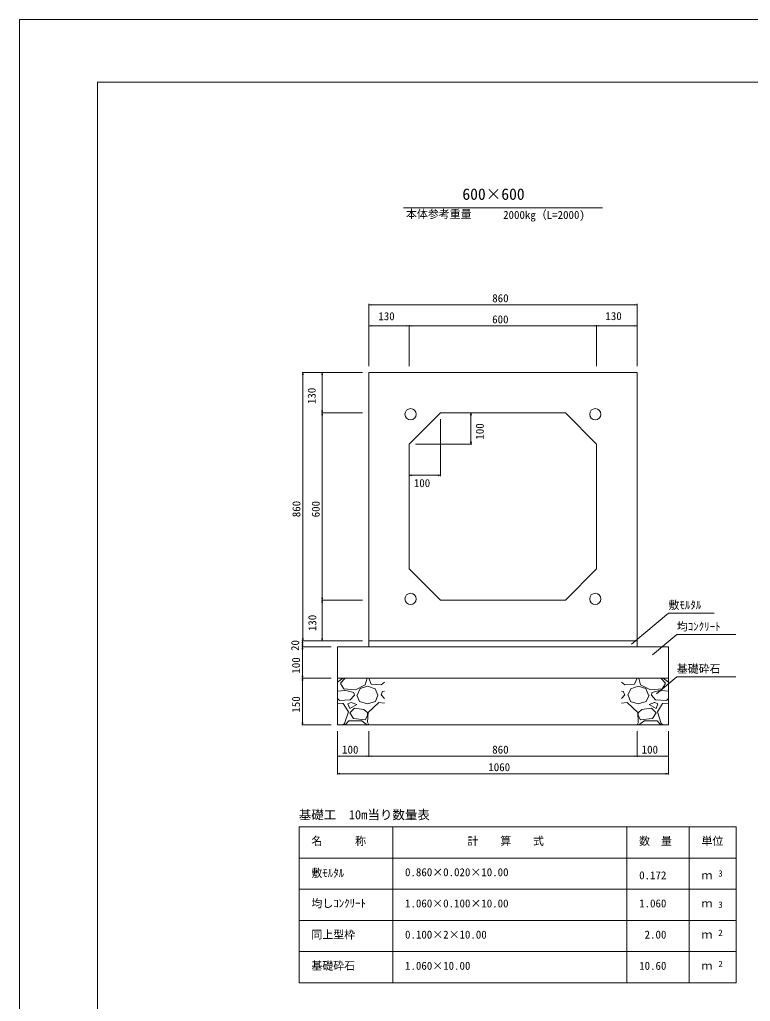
# Model space of a CAD drawing. Units: millimetres on the paper, with parts at other scales. Extents: x 0 to 841, y 0 to 594.
# Drawn here: x 0 to 234.1, y 279.4 to 594 of the extents above; entities that cross this region are included whole.
import ezdxf
from ezdxf.enums import TextEntityAlignment as Align

# ---------------------------------------------------------------- set-up
doc = ezdxf.new("R2010")
doc.units = ezdxf.units.MM
for name, color, linetype, lineweight in [('D-STR-DIM（寸法）', 7, 'Continuous', 18), ('D-STR-HTXT（旗揚げ）', 4, 'Continuous', 18), ('D-STR-STRn（構造物）', 7, 'Continuous', 18), ('D-STR（構造物外形線）', 1, 'Continuous', 18), ('D-TTL(外枠）', 2, 'Continuous', 18), ('DEFPOINTS_2', 8, 'Continuous', 18)]:
    doc.layers.add(name, color=color, linetype=linetype, lineweight=lineweight)
doc.layers.add('D-STR-TXT（文字）', color=7, linetype='Continuous')
doc.styles.add('ＭＳ ゴシック', font='')
doc.styles.get('ＭＳ ゴシック').set_extended_font_data('MS Gothic')

msp = doc.modelspace()

# ---------------------------------------------------------------- linework, layer by layer
at = {"layer": 'D-STR-DIM（寸法）'}
for p, q in [((111.863, 482.949), (111.863, 502.871)), ((111.863, 502.621), (112.613, 502.746)), ((111.863, 502.621), (111.963, 502.621)), ((112.613, 502.496), (111.863, 502.621)), ((197.763, 502.621), (111.963, 502.621)), ((197.113, 502.746), (197.863, 502.621)), ((197.863, 502.621), (197.113, 502.496)), ((197.863, 502.621), (197.763, 502.621)), ((197.863, 482.949), (197.863, 502.871)), ((111.863, 482.949), (111.863, 496.09)), ((111.863, 495.84), (112.613, 495.965)), ((111.863, 495.84), (111.963, 495.84)), ((112.613, 495.715), (111.863, 495.84)), ((124.763, 495.84), (111.963, 495.84)), ((124.113, 495.965), (124.863, 495.84)), ((124.863, 495.84), (124.113, 495.715)), ((124.863, 495.84), (124.763, 495.84)), ((124.863, 482.949), (124.863, 496.09)), ((124.863, 482.949), (124.863, 496.09)), ((124.863, 495.84), (125.613, 495.965)), ((124.863, 495.84), (124.963, 495.84)), ((125.613, 495.715), (124.863, 495.84)), ((124.963, 495.84), (184.763, 495.84)), ((184.113, 495.965), (184.863, 495.84)), ((184.863, 495.84), (184.113, 495.715)), ((184.863, 495.84), (184.763, 495.84)), ((184.863, 482.949), (184.863, 496.09)), ((184.863, 482.949), (184.863, 496.09)), ((184.863, 495.84), (185.613, 495.965)), ((184.863, 495.84), (184.963, 495.84)), ((185.613, 495.715), (184.863, 495.84)), ((184.963, 495.84), (197.763, 495.84)), ((197.113, 495.965), (197.863, 495.84)), ((197.863, 495.84), (197.113, 495.715)), ((197.863, 495.84), (197.763, 495.84)), ((197.863, 482.949), (197.863, 496.09)), ((109.863, 480.949), (90.527, 480.949)), ((90.652, 480.199), (90.777, 480.949)), ((90.777, 480.949), (90.777, 480.849)), ((90.777, 480.949), (90.902, 480.199)), ((90.777, 480.849), (90.777, 395.049)), ((109.863, 480.949), (96.722, 480.949)), ((96.847, 480.199), (96.972, 480.949)), ((96.972, 480.949), (96.972, 480.849)), ((96.972, 480.949), (97.097, 480.199)), ((96.972, 468.049), (96.972, 480.849)), ((109.863, 467.949), (96.722, 467.949)), ((109.863, 467.949), (96.722, 467.949)), ((96.972, 467.949), (96.847, 468.699)), ((96.847, 467.199), (96.972, 467.949)), ((97.097, 468.699), (96.972, 467.949)), ((96.972, 467.949), (96.972, 468.049)), ((96.972, 467.949), (96.972, 467.849)), ((96.972, 467.949), (97.097, 467.199)), ((96.972, 408.049), (96.972, 467.849)), ((134.863, 465.949), (134.863, 447.706)), ((136.863, 467.949), (144.864, 467.949)), ((144.489, 467.199), (144.614, 467.949)), ((144.614, 467.949), (144.614, 467.849)), ((144.614, 467.949), (144.739, 467.199)), ((144.614, 458.049), (144.614, 467.849)), ((126.863, 457.949), (144.864, 457.949)), ((144.614, 457.949), (144.489, 458.699)), ((144.739, 458.699), (144.614, 457.949)), ((144.614, 457.949), (144.614, 458.049)), ((124.863, 455.949), (124.863, 447.706)), ((124.863, 447.956), (125.613, 448.081)), ((124.863, 447.956), (124.963, 447.956)), ((125.613, 447.831), (124.863, 447.956)), ((134.763, 447.956), (124.963, 447.956)), ((134.113, 448.081), (134.863, 447.956)), ((134.863, 447.956), (134.113, 447.831)), ((134.863, 447.956), (134.763, 447.956)), ((109.863, 407.949), (96.722, 407.949)), ((109.863, 407.949), (96.722, 407.949)), ((96.972, 407.949), (96.847, 408.699)), ((96.847, 407.199), (96.972, 407.949)), ((97.097, 408.699), (96.972, 407.949)), ((96.972, 407.949), (96.972, 408.049)), ((96.972, 407.949), (96.972, 407.849)), ((96.972, 407.949), (97.097, 407.199)), ((96.972, 407.849), (96.972, 395.049)), ((109.863, 394.949), (90.41, 394.949)), ((109.863, 394.949), (90.527, 394.949)), ((90.535, 394.199), (90.66, 394.949)), ((90.66, 392.949), (90.535, 393.699)), ((90.777, 394.949), (90.652, 395.699)), ((90.66, 394.949), (90.66, 394.849)), ((90.66, 394.949), (90.785, 394.199)), ((90.66, 394.849), (90.66, 393.049)), ((90.785, 393.699), (90.66, 392.949)), ((90.902, 395.699), (90.777, 394.949)), ((90.777, 394.949), (90.777, 395.049)), ((109.863, 394.949), (96.722, 394.949)), ((96.972, 394.949), (96.847, 395.699)), ((97.097, 395.699), (96.972, 394.949)), ((96.972, 394.949), (96.972, 395.049)), ((99.863, 392.949), (90.41, 392.949)), ((99.863, 392.949), (90.41, 392.949)), ((90.535, 392.199), (90.66, 392.949)), ((90.66, 392.949), (90.66, 393.049)), ((90.66, 392.949), (90.66, 392.849)), ((90.66, 392.949), (90.785, 392.199)), ((90.66, 392.849), (90.66, 383.049)), ((99.863, 382.949), (90.41, 382.949)), ((99.863, 382.949), (90.41, 382.949)), ((90.66, 382.949), (90.535, 383.699)), ((90.535, 382.199), (90.66, 382.949)), ((90.785, 383.699), (90.66, 382.949)), ((90.66, 382.949), (90.66, 383.049)), ((90.66, 382.949), (90.66, 382.849)), ((90.66, 382.949), (90.785, 382.199)), ((90.66, 382.849), (90.66, 368.049)), ((90.66, 367.949), (90.535, 368.699)), ((90.785, 368.699), (90.66, 367.949)), ((99.863, 367.949), (90.41, 367.949)), ((90.66, 367.949), (90.66, 368.049)), ((101.863, 365.949), (101.863, 352.077)), ((101.863, 365.949), (101.863, 357.699)), ((111.863, 365.949), (111.863, 357.699)), ((197.863, 365.949), (197.863, 357.699)), ((207.863, 365.949), (207.863, 352.077)), ((207.863, 365.949), (207.863, 357.699)), ((111.863, 363.949), (111.863, 357.699)), ((197.863, 363.949), (197.863, 357.699)), ((101.863, 357.949), (102.613, 358.074)), ((101.863, 357.949), (101.963, 357.949)), ((102.613, 357.824), (101.863, 357.949)), ((101.963, 357.949), (111.763, 357.949)), ((111.113, 358.074), (111.863, 357.949)), ((111.863, 357.949), (111.113, 357.824)), ((111.863, 357.949), (111.763, 357.949)), ((111.863, 357.949), (112.613, 358.074)), ((111.863, 357.949), (111.963, 357.949)), ((112.613, 357.824), (111.863, 357.949)), ((111.963, 357.949), (197.763, 357.949)), ((197.113, 358.074), (197.863, 357.949)), ((197.863, 357.949), (197.113, 357.824)), ((197.863, 357.949), (197.763, 357.949)), ((197.863, 357.949), (198.613, 358.074)), ((197.863, 357.949), (197.963, 357.949)), ((198.613, 357.824), (197.863, 357.949)), ((197.963, 357.949), (207.763, 357.949)), ((207.113, 358.074), (207.863, 357.949)), ((207.863, 357.949), (207.113, 357.824)), ((207.863, 357.949), (207.763, 357.949)), ((101.863, 352.327), (102.613, 352.452)), ((207.113, 352.452), (207.863, 352.327)), ((101.863, 352.327), (101.963, 352.327)), ((102.613, 352.202), (101.863, 352.327)), ((101.963, 352.327), (207.763, 352.327)), ((207.863, 352.327), (207.113, 352.202)), ((207.863, 352.327), (207.763, 352.327))]:
    msp.add_line(p, q, dxfattribs=at)
at = {"layer": 'D-STR-HTXT（旗揚げ）'}
for p, q in [((122.971, 533.693), (186.755, 533.693)), ((196.008, 393.81), (207.925, 403.823)), ((222.587, 403.823), (207.925, 403.823)), ((202.784, 390.389), (210.583, 396.942)), ((229.509, 396.942), (210.583, 396.942)), ((204.11, 377.948), (210.583, 383.387)), ((229.447, 383.387), (210.583, 383.387)), ((89.568, 335.306), (229.568, 335.306)), ((89.568, 285.306), (89.568, 335.306)), ((119.568, 285.306), (119.568, 335.306)), ((194.568, 285.306), (194.568, 335.306)), ((214.568, 303.306), (214.568, 335.306)), ((214.568, 285.306), (214.568, 335.306)), ((229.568, 285.306), (229.568, 335.306)), ((89.568, 325.306), (229.568, 325.306)), ((89.568, 315.306), (229.568, 315.306)), ((89.568, 305.306), (229.568, 305.306)), ((89.568, 295.306), (229.568, 295.306)), ((89.568, 285.306), (229.568, 285.306))]:
    msp.add_line(p, q, dxfattribs=at)
at = {"layer": 'D-STR-STRn（構造物）'}
for p, q in [((111.863, 394.949), (111.863, 392.949)), ((197.863, 394.949), (197.863, 392.949)), ((101.863, 392.949), (207.863, 392.949)), ((101.863, 392.949), (101.863, 367.949)), ((207.863, 392.949), (207.863, 367.949)), ((101.863, 382.949), (207.863, 382.949)), ((101.863, 381.644), (103.551, 382.949)), ((102.789, 381.293), (104.279, 382.949)), ((103.868, 379.485), (102.818, 381.285)), ((110.746, 380.832), (107.596, 379.182)), ((111.344, 382.942), (110.744, 380.842)), ((111.855, 382.949), (112.664, 381.028)), ((112.68, 380.985), (115.83, 380.835)), ((115.84, 380.854), (116.863, 381.644)), ((193.886, 380.854), (192.863, 381.644)), ((197.046, 380.985), (193.896, 380.835)), ((197.871, 382.949), (197.061, 381.028)), ((198.382, 382.942), (198.982, 380.842)), ((198.979, 380.832), (202.129, 379.182)), ((206.937, 381.293), (205.446, 382.949)), ((205.857, 379.485), (206.907, 381.285)), ((207.863, 381.644), (206.174, 382.949)), ((104.152, 379.025), (101.863, 378.784)), ((107.579, 379.224), (103.829, 379.524)), ((107.133, 378.301), (104.133, 379.051)), ((107.29, 377.533), (107.14, 378.283)), ((108.185, 377.542), (109.085, 379.642)), ((109.09, 379.642), (111.49, 380.392)), ((111.484, 380.392), (113.884, 379.492)), ((113.891, 379.488), (114.791, 377.538)), ((116.863, 376.469), (115.834, 377.592)), ((115.836, 377.546), (116.286, 378.746)), ((116.863, 378.784), (116.302, 378.725)), ((192.863, 378.784), (193.424, 378.725)), ((192.863, 376.469), (193.891, 377.592)), ((193.89, 377.546), (193.44, 378.746)), ((195.834, 379.488), (194.934, 377.538)), ((198.242, 380.392), (195.842, 379.492)), ((200.635, 379.642), (198.235, 380.392)), ((201.54, 377.542), (200.64, 379.642)), ((202.146, 379.224), (205.896, 379.524)), ((202.435, 377.533), (202.585, 378.283)), ((202.592, 378.301), (205.592, 379.051)), ((205.574, 379.025), (207.863, 378.784)), ((102.484, 375.791), (101.863, 376.469)), ((103.693, 374.827), (101.863, 374.98)), ((105.928, 376.052), (102.478, 375.752)), ((105.372, 372.151), (103.722, 374.851)), ((105.183, 374.693), (105.783, 373.193)), ((106.237, 375.137), (105.187, 374.687)), ((105.784, 373.196), (108.034, 374.546)), ((107.289, 377.543), (105.939, 376.043)), ((108.044, 374.545), (106.244, 375.145)), ((108.026, 377.547), (108.926, 375.447)), ((108.927, 375.432), (111.477, 374.682)), ((111.497, 374.684), (114.047, 375.434)), ((115.092, 375.142), (111.642, 371.992)), ((114.034, 375.449), (114.784, 377.549)), ((116.863, 374.98), (115.093, 375.127)), ((192.863, 374.98), (194.632, 375.127)), ((194.633, 375.142), (198.083, 371.992)), ((195.691, 375.449), (194.941, 377.549)), ((198.229, 374.684), (195.679, 375.434)), ((200.798, 375.432), (198.248, 374.682)), ((201.7, 377.547), (200.8, 375.447)), ((201.682, 374.545), (203.482, 375.145)), ((203.942, 373.196), (201.692, 374.546)), ((202.437, 377.543), (203.787, 376.043)), ((203.488, 375.137), (204.538, 374.687)), ((203.797, 376.052), (207.247, 375.752)), ((204.542, 374.693), (203.942, 373.193)), ((204.354, 372.151), (206.004, 374.851)), ((206.032, 374.827), (207.863, 374.98)), ((207.241, 375.791), (207.863, 376.469)), ((104.14, 368.388), (105.34, 372.138)), ((105.784, 371.848), (106.984, 370.048)), ((107.288, 373.342), (105.788, 371.842)), ((110.306, 372.901), (107.306, 373.351)), ((111.52, 371.811), (110.32, 372.861)), ((111.632, 372), (111.482, 368.85)), ((111.489, 370.943), (111.489, 371.843)), ((198.094, 372), (198.244, 368.85)), ((198.205, 371.811), (199.405, 372.861)), ((198.236, 370.943), (198.236, 371.843)), ((199.419, 372.901), (202.419, 373.351)), ((202.437, 373.342), (203.937, 371.842)), ((203.942, 371.848), (202.742, 370.048)), ((205.585, 368.388), (204.385, 372.138)), ((103.552, 367.949), (104.14, 368.404)), ((104.279, 367.949), (105.489, 369.293)), ((105.489, 369.293), (109.389, 369.293)), ((106.993, 370.036), (110.743, 369.586)), ((109.384, 369.327), (111.334, 367.977)), ((110.743, 369.595), (111.493, 370.945)), ((111.464, 368.877), (111.855, 367.949)), ((198.261, 368.877), (197.871, 367.949)), ((198.982, 369.595), (198.232, 370.945)), ((200.341, 369.327), (198.391, 367.977)), ((202.732, 370.036), (198.982, 369.586)), ((204.236, 369.293), (200.336, 369.293)), ((205.446, 367.949), (204.237, 369.293)), ((206.174, 367.949), (205.586, 368.404)), ((101.863, 367.949), (207.863, 367.949))]:
    msp.add_line(p, q, dxfattribs=at)
at = {"layer": 'D-STR（構造物外形線）'}
for p, q in [((111.863, 394.949), (111.863, 480.949)), ((111.863, 480.949), (197.863, 480.949)), ((197.863, 480.949), (197.863, 394.949)), ((124.863, 457.949), (134.863, 467.949)), ((134.863, 467.949), (174.863, 467.949)), ((174.863, 467.949), (184.863, 457.949)), ((124.863, 417.949), (124.863, 457.949)), ((184.863, 457.949), (184.863, 417.949)), ((134.863, 407.949), (124.863, 417.949)), ((184.863, 417.949), (174.863, 407.949)), ((174.863, 407.949), (134.863, 407.949)), ((197.863, 394.949), (111.863, 394.949))]:
    msp.add_line(p, q, dxfattribs=at)
for centre in [(125.267, 467.546), (184.459, 467.546), (125.267, 408.353), (184.459, 408.353)]:
    msp.add_circle(centre, 1.8, dxfattribs=at)
at = {"layer": 'D-TTL(外枠）'}
for p, q in [((25, 574), (820, 574)), ((25, 20), (25, 574))]:
    msp.add_line(p, q, dxfattribs=at)
at = {"layer": 'DEFPOINTS_2'}
for p, q in [((0, 0), (0, 594)), ((0, 594), (841, 594))]:
    msp.add_line(p, q, dxfattribs=at)

# ---------------------------------------------------------------- texts
at = {"layer": 'D-STR-DIM（寸法）', "style": 'ＭＳ ゴシック'}
for s, p in [('860', (151.443, 502.671)), ('130', (114.937, 496.896)), ('600', (151.416, 495.89)), ('130', (187.7, 496.943)), ('100', (126.318, 443.414)), ('100', (103.318, 357.999)), ('860', (151.443, 357.999)), ('100', (199.318, 357.999)), ('1060', (150.181, 352.377))]:
    msp.add_text(s, height=2.566, dxfattribs=at).set_placement(p, align=Align.BOTTOM_LEFT)
for s, p in [('130', (95.636, 470.786)), ('100', (149.495, 459.405)), ('860', (90.727, 434.529)), ('600', (96.922, 434.503)), ('130', (95.832, 398.023)), ('20', (90.335, 391.658)), ('100', (90.61, 384.405)), ('150', (90.61, 371.905))]:
    msp.add_text(s, height=2.566, rotation=90, dxfattribs=at).set_placement(p, align=Align.BOTTOM_LEFT)
at = {"layer": 'D-STR-TXT（文字）', "style": 'ＭＳ ゴシック'}
for s, height, p in [('600×600', 3.666, (141.868, 535.141)), ('本体参考重量', 2.566, (123.802, 529.626)), ('2000kg（L=2000)', 2.566, (154.922, 529.362)), ('敷ﾓﾙﾀﾙ', 2.566, (207.925, 404.323)), ('均ｺﾝｸﾘｰﾄ', 2.566, (210.583, 397.442)), ('基礎砕石', 2.566, (210.583, 383.887)), ('基礎工\u300010m当り数量表', 2.933, (89.459, 336.831)), ('名\u3000\u3000\u3000称', 2.566, (93.491, 328.709)), ('計\u3000\u3000算\u3000\u3000式', 2.566, (143.499, 328.709)), ('数\u3000量', 2.566, (198.491, 328.709)), ('単位', 2.566, (218.491, 328.709)), ('敷ﾓﾙﾀﾙ', 2.566, (93.491, 318.444)), ('0.860×0.020×10.00', 2.566, (123.491, 318.709)), ('0.172', 2.566, (198.518, 317.709)), ('3', 2.053, (223.893, 318.714)), ('ｍ', 2.566, (218.491, 317.709)), ('均しｺﾝｸﾘｰﾄ', 2.566, (93.491, 308.709)), ('1.060×0.100×10.00', 2.566, (123.491, 308.709)), ('1.060', 2.566, (198.518, 308.709)), ('ｍ', 2.566, (218.491, 308.709)), ('3', 2.053, (223.893, 308.714)), ('同上型枠', 2.566, (93.491, 298.709)), ('2', 2.053, (223.893, 299.714)), ('0.100×2×10.00', 2.566, (123.491, 298.709)), (' 2.00', 2.566, (198.518, 298.709)), ('ｍ', 2.566, (218.491, 298.709)), ('基礎砕石', 2.566, (93.491, 288.709)), ('1.060×10.00', 2.566, (123.491, 288.709)), ('10.60', 2.566, (198.518, 288.709)), ('ｍ', 2.566, (218.491, 288.709)), ('2', 2.053, (223.893, 289.714))]:
    msp.add_text(s, height=height, dxfattribs=at).set_placement(p, align=Align.BOTTOM_LEFT)

doc.saveas('drawing.dxf')
